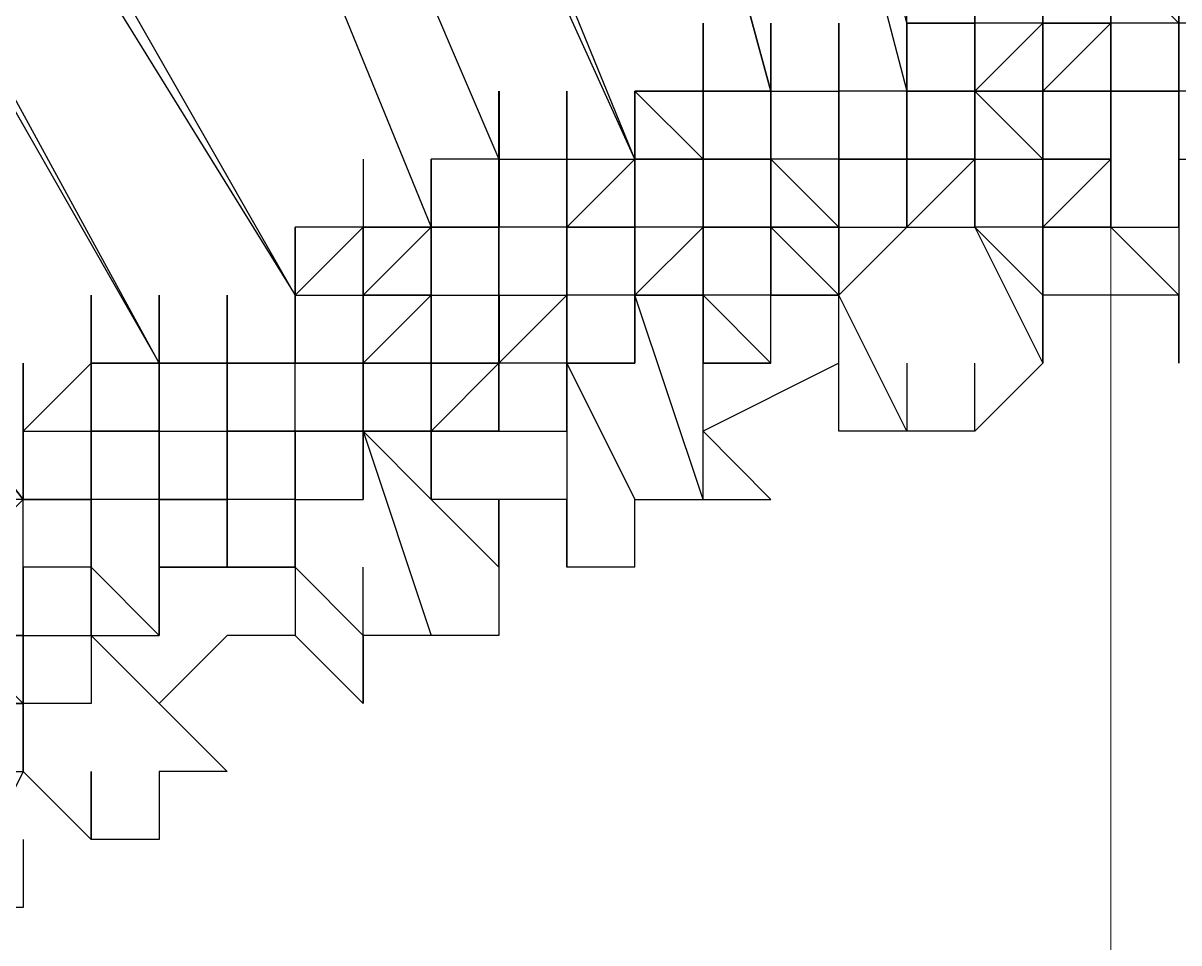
# Model space of a CAD drawing. Header units: inches. Extents: x 3324238 to 135265466, y -1036581 to 20094598.
# Drawn here: x 3353510.127 to 3353511.497, y -519252.277 to -519251.188 of the extents above; entities that cross this region are included whole.
import ezdxf

# ---------------------------------------------------------------- set-up
doc = ezdxf.new("R2010")
doc.units = ezdxf.units.IN
doc.header["$MEASUREMENT"] = 0
doc.layers.add('PDF_Geometry', color=7, linetype='Continuous')

msp = doc.modelspace()

# ---------------------------------------------------------------- linework, layer by layer
at = {"layer": 'PDF_Geometry', "color": 32, "lineweight": 13, "true_color": 0xdd6e00}
for points in [[(3353522.7765, -519332.0817), (3353522.7765, -519254.4915, 1.00015), (3353499.8943, -519254.4915)], [(3353517.2977, -519332.0817), (3353517.2977, -519254.4915, 1.002038), (3353505.3731, -519254.4915), (3353505.3731, -519332.0817)], [(3353516.8143, -519332.0817), (3353516.8143, -519254.4915, 1.000988), (3353505.8566, -519254.4915), (3353505.8566, -519332.0817)]]:
    msp.add_lwpolyline(points, format="xyb", dxfattribs=at)
at = {"layer": 'PDF_Geometry', "color": 252, "lineweight": 13, "true_color": 0x979797}
msp.add_lwpolyline([(3353511.2548, -519254.4915), (3353511.416, -519254.4915), (3353511.416, -519245.6286)], dxfattribs=at)
at = {"layer": 'PDF_Geometry', "lineweight": 25}
for points in [[(3353510.6908, -519249.4155), (3353511.1743, -519251.2686), (3353511.2548, -519251.2686), (3353511.2548, -519251.1881), (3353511.2548, -519251.2686), (3353511.2548, -519251.1881), (3353511.2548, -519251.2686), (3353511.3354, -519251.2686), (3353511.2548, -519251.2686), (3353511.3354, -519251.3492), (3353511.3354, -519251.4298), (3353511.3354, -519251.3492), (3353511.3354, -519251.4298), (3353511.2548, -519251.4298), (3353511.2548, -519251.3492), (3353511.1743, -519251.3492), (3353511.1743, -519251.2686), (3353511.0937, -519251.2686), (3353511.0937, -519251.1881), (3353511.0937, -519251.2686)], [(3353511.0131, -519251.2686), (3353511.0131, -519251.3492), (3353511.0131, -519251.4298), (3353511.0131, -519251.3492), (3353511.0131, -519251.4298), (3353511.0131, -519251.3492), (3353511.0131, -519251.4298), (3353511.0937, -519251.4298), (3353511.0937, -519251.3492), (3353511.0937, -519251.4298), (3353511.0937, -519251.3492), (3353511.0131, -519251.3492), (3353511.0131, -519251.4298), (3353511.0131, -519251.3492), (3353510.9326, -519251.3492), (3353510.9326, -519251.4298), (3353511.0131, -519251.4298), (3353510.9326, -519251.4298), (3353511.0131, -519251.4298), (3353511.0131, -519251.5103), (3353511.0131, -519251.4298), (3353511.0131, -519251.3492), (3353511.0131, -519251.2686), (3353510.9326, -519251.2686), (3353511.0131, -519251.2686), (3353510.9326, -519251.2686), (3353511.0131, -519251.2686), (3353511.0937, -519251.2686), (3353511.0937, -519251.1881), (3353511.0937, -519251.2686), (3353511.0937, -519251.3492), (3353511.0131, -519251.3492), (3353511.0131, -519251.2686), (3353511.0131, -519251.3492), (3353511.0131, -519251.2686), (3353510.5297, -519249.4961)], [(3353510.5297, -519249.4961), (3353511.0131, -519251.2686), (3353510.9326, -519251.2686), (3353510.852, -519251.2686), (3353510.852, -519251.3492), (3353510.852, -519251.2686), (3353510.852, -519251.3492), (3353510.852, -519251.4298)], [(3353511.0937, -519251.5909), (3353511.0937, -519251.5103), (3353511.0937, -519251.4298), (3353511.0937, -519251.5103), (3353511.0937, -519251.4298), (3353511.1743, -519251.4298), (3353511.1743, -519251.3492), (3353511.1743, -519251.4298), (3353511.1743, -519251.3492), (3353511.2548, -519251.3492), (3353511.3354, -519251.3492), (3353511.3354, -519251.4298), (3353511.3354, -519251.3492), (3353511.3354, -519251.2686), (3353511.3354, -519251.1881), (3353511.3354, -519251.1075), (3353511.3354, -519251.1881), (3353511.3354, -519251.1075), (3353511.3354, -519251.1881), (3353511.2548, -519251.1881), (3353511.2548, -519251.2686), (3353511.2548, -519251.1881), (3353511.1743, -519251.1881), (3353510.7714, -519249.4961)], [(3353511.0131, -519251.1881), (3353511.0131, -519251.2686), (3353510.9326, -519251.2686), (3353510.9326, -519251.3492), (3353511.0131, -519251.3492), (3353510.9326, -519251.3492), (3353510.9326, -519251.2686), (3353510.852, -519251.2686), (3353510.852, -519251.3492), (3353510.852, -519251.4298), (3353510.852, -519251.3492), (3353510.852, -519251.4298), (3353510.852, -519251.3492), (3353510.9326, -519251.3492), (3353510.852, -519251.2686), (3353510.852, -519251.3492), (3353510.0463, -519249.5766)], [(3353511.0131, -519251.5909), (3353511.0131, -519251.5103), (3353510.9326, -519251.5103), (3353510.9326, -519251.4298), (3353510.852, -519251.5103), (3353510.852, -519251.5909), (3353510.852, -519251.5103), (3353510.852, -519251.5909), (3353510.852, -519251.5103), (3353510.852, -519251.4298), (3353510.852, -519251.3492), (3353510.9326, -519251.3492), (3353510.852, -519251.3492), (3353510.852, -519251.2686), (3353510.852, -519251.3492), (3353510.852, -519251.4298), (3353510.852, -519251.3492), (3353510.1269, -519249.5766)], [(3353509.8851, -519249.6572), (3353510.6103, -519251.4298)], [(3353509.9657, -519249.6572), (3353510.6908, -519251.3492), (3353510.6908, -519251.4298), (3353510.6908, -519251.5103), (3353510.6908, -519251.5909), (3353510.6103, -519251.5909), (3353510.6103, -519251.5103), (3353510.6103, -519251.5909), (3353510.6103, -519251.6715)], [(3353510.2074, -519251.5103), (3353510.2074, -519251.5909), (3353510.2074, -519251.6715), (3353510.2074, -519251.5909), (3353510.2074, -519251.6715), (3353510.2074, -519251.5909), (3353510.2074, -519251.6715), (3353510.2074, -519251.7521), (3353510.2074, -519251.8326), (3353510.2074, -519251.9132), (3353510.2074, -519251.8326), (3353510.2074, -519251.9132), (3353510.2074, -519251.8326), (3353510.2074, -519251.7521), (3353510.2074, -519251.6715), (3353510.2074, -519251.5909), (3353510.2074, -519251.6715), (3353510.288, -519251.6715), (3353510.3686, -519251.6715), (3353510.3686, -519251.7521), (3353510.3686, -519251.8326), (3353510.3686, -519251.7521), (3353510.288, -519251.7521), (3353510.288, -519251.6715), (3353510.288, -519251.5909), (3353510.288, -519251.6715), (3353510.288, -519251.5909), (3353510.288, -519251.6715), (3353510.288, -519251.5909), (3353510.288, -519251.5103), (3353510.288, -519251.5909), (3353509.3211, -519249.8184)], [(3353509.4017, -519249.8184), (3353510.4491, -519251.5103), (3353510.4491, -519251.4298), (3353510.4491, -519251.5103), (3353510.4491, -519251.5909), (3353510.4491, -519251.5103), (3353510.4491, -519251.5909), (3353510.4491, -519251.5103), (3353510.4491, -519251.5909), (3353510.4491, -519251.5103), (3353509.4823, -519249.8184)], [(3353509.3211, -519249.8989), (3353510.288, -519251.5909), (3353510.288, -519251.5103), (3353510.288, -519251.5909), (3353510.288, -519251.5103), (3353510.288, -519251.5909), (3353510.288, -519251.5103), (3353510.288, -519251.5909), (3353510.3686, -519251.5909), (3353510.3686, -519251.5103), (3353510.3686, -519251.5909), (3353510.3686, -519251.5103), (3353510.3686, -519251.5909), (3353510.3686, -519251.6715), (3353510.3686, -519251.5909), (3353510.3686, -519251.6715), (3353510.3686, -519251.7521), (3353510.288, -519251.7521), (3353510.2074, -519251.7521), (3353510.2074, -519251.6715), (3353510.2074, -519251.5909), (3353510.2074, -519251.6715)], [(3353510.1269, -519251.6715), (3353510.1269, -519251.7521), (3353508.8377, -519250.0601), (3353508.8377, -519249.9795), (3353508.8377, -519250.0601), (3353510.1269, -519251.7521)], [(3353511.416, -519251.1881), (3353511.416, -519251.1075), (3353511.416, -519251.0269)], [(3353511.1743, -519251.5909), (3353511.1743, -519251.6715), (3353511.0937, -519251.5103), (3353511.0937, -519251.4298), (3353511.0937, -519251.3492), (3353511.0937, -519251.2686), (3353511.0937, -519251.3492), (3353511.0937, -519251.4298), (3353511.0937, -519251.5103), (3353511.1743, -519251.4298), (3353511.1743, -519251.3492), (3353511.1743, -519251.4298), (3353511.1743, -519251.3492), (3353511.1743, -519251.2686), (3353511.1743, -519251.1881), (3353511.1743, -519251.2686), (3353511.1743, -519251.1881), (3353511.2548, -519251.1881), (3353511.2548, -519251.2686), (3353511.2548, -519251.1881), (3353511.2548, -519251.2686), (3353511.3354, -519251.2686), (3353511.3354, -519251.1881), (3353511.3354, -519251.1075), (3353511.3354, -519251.1881)], [(3353511.5771, -519251.1881), (3353511.4966, -519251.1881), (3353511.4966, -519251.2686), (3353511.416, -519251.2686), (3353511.3354, -519251.2686), (3353511.3354, -519251.3492), (3353511.3354, -519251.2686), (3353511.3354, -519251.3492), (3353511.2548, -519251.2686), (3353511.2548, -519251.1881), (3353511.2548, -519251.2686), (3353511.2548, -519251.1881), (3353511.2548, -519251.2686), (3353511.1743, -519251.2686), (3353511.1743, -519251.1881), (3353511.1743, -519251.1075)], [(3353511.416, -519251.1075), (3353511.4966, -519251.1881), (3353511.416, -519251.1881), (3353511.416, -519251.2686), (3353511.416, -519251.1881), (3353511.416, -519251.2686), (3353511.416, -519251.3492), (3353511.416, -519251.4298), (3353511.416, -519251.3492), (3353511.416, -519251.2686), (3353511.416, -519251.1881), (3353511.416, -519251.2686), (3353511.416, -519251.3492), (3353511.416, -519251.2686), (3353511.416, -519251.1881), (3353511.416, -519251.2686), (3353511.416, -519251.3492), (3353511.3354, -519251.3492), (3353511.416, -519251.3492), (3353511.416, -519251.4298), (3353511.416, -519251.3492), (3353511.416, -519251.4298), (3353511.3354, -519251.4298), (3353511.3354, -519251.3492), (3353511.3354, -519251.4298), (3353511.3354, -519251.3492), (3353511.3354, -519251.2686), (3353511.3354, -519251.3492), (3353511.3354, -519251.2686), (3353511.3354, -519251.1881), (3353511.3354, -519251.2686), (3353511.3354, -519251.1881), (3353511.3354, -519251.2686), (3353511.3354, -519251.1881), (3353511.416, -519251.1881), (3353511.3354, -519251.2686), (3353511.3354, -519251.1881), (3353511.3354, -519251.2686), (3353511.3354, -519251.1881), (3353511.416, -519251.1881), (3353511.416, -519251.1075), (3353511.416, -519251.1881), (3353511.416, -519251.1075), (3353511.416, -519251.1881), (3353511.416, -519251.1075), (3353511.416, -519251.1881), (3353511.416, -519251.1075), (3353511.416, -519251.1881), (3353511.3354, -519251.1881), (3353511.3354, -519251.1075), (3353511.3354, -519251.1881), (3353511.2548, -519251.1881), (3353511.2548, -519251.1075)], [(3353511.3354, -519251.1881), (3353511.3354, -519251.2686), (3353511.3354, -519251.3492), (3353511.3354, -519251.2686), (3353511.3354, -519251.1881), (3353511.3354, -519251.1075), (3353511.3354, -519251.1881), (3353511.3354, -519251.1075)], [(3353511.3354, -519251.2686), (3353511.3354, -519251.1881), (3353511.3354, -519251.1075)], [(3353511.416, -519251.2686), (3353511.4966, -519251.2686), (3353511.4966, -519251.1881), (3353511.4966, -519251.2686), (3353511.4966, -519251.3492), (3353511.4966, -519251.4298), (3353511.4966, -519251.3492), (3353511.4966, -519251.2686), (3353511.4966, -519251.1881), (3353511.4966, -519251.2686), (3353511.4966, -519251.3492), (3353511.4966, -519251.2686), (3353511.4966, -519251.1881), (3353511.4966, -519251.1075)], [(3353511.416, -519251.1881), (3353511.416, -519251.1075)], [(3353511.416, -519251.1881), (3353511.416, -519251.1075)], [(3353511.416, -519251.1881), (3353511.416, -519251.1075)], [(3353511.5771, -519251.1881), (3353511.4966, -519251.1881), (3353511.4966, -519251.1075), (3353511.4966, -519251.1881), (3353511.4966, -519251.2686), (3353511.4966, -519251.1881), (3353511.4966, -519251.2686), (3353511.4966, -519251.1881), (3353511.4966, -519251.2686)], [(3353511.5771, -519251.2686), (3353511.4966, -519251.2686), (3353511.4966, -519251.1881), (3353511.4966, -519251.1075)], [(3353510.7714, -519251.6715), (3353510.7714, -519251.7521), (3353510.6103, -519251.7521), (3353510.6103, -519251.6715), (3353510.5297, -519251.6715), (3353510.5297, -519251.5909), (3353510.5297, -519251.5103), (3353510.6103, -519251.4298), (3353510.6103, -519251.5103), (3353510.6103, -519251.4298), (3353510.6103, -519251.5103), (3353510.6103, -519251.5909), (3353510.6103, -519251.6715), (3353510.6103, -519251.5909), (3353510.6908, -519251.5909), (3353510.6908, -519251.5103), (3353510.7714, -519251.5103), (3353510.7714, -519251.4298), (3353510.6908, -519251.4298), (3353510.6908, -519251.5103), (3353510.7714, -519251.5103), (3353510.7714, -519251.4298), (3353510.852, -519251.3492), (3353510.9326, -519251.3492), (3353510.9326, -519251.2686), (3353510.9326, -519251.1881), (3353510.9326, -519251.2686), (3353510.9326, -519251.3492), (3353511.0131, -519251.3492), (3353511.0131, -519251.2686), (3353511.0131, -519251.1881), (3353511.0131, -519251.2686), (3353511.0131, -519251.1881), (3353511.0131, -519251.2686), (3353511.0131, -519251.3492), (3353510.9326, -519251.3492), (3353510.9326, -519251.4298), (3353510.9326, -519251.5103), (3353510.9326, -519251.4298), (3353510.9326, -519251.5103), (3353510.9326, -519251.4298), (3353510.9326, -519251.5103), (3353510.9326, -519251.5909)], [(3353511.3354, -519251.2686), (3353511.3354, -519251.3492), (3353511.3354, -519251.4298), (3353511.3354, -519251.3492), (3353511.3354, -519251.4298), (3353511.3354, -519251.3492), (3353511.3354, -519251.4298), (3353511.416, -519251.4298), (3353511.416, -519251.3492), (3353511.416, -519251.4298), (3353511.416, -519251.3492), (3353511.416, -519251.2686), (3353511.416, -519251.3492), (3353511.416, -519251.4298), (3353511.416, -519251.3492), (3353511.416, -519251.2686), (3353511.416, -519251.3492), (3353511.416, -519251.4298), (3353511.416, -519251.3492), (3353511.416, -519251.2686), (3353511.416, -519251.3492), (3353511.416, -519251.4298), (3353511.3354, -519251.4298), (3353511.3354, -519251.3492), (3353511.3354, -519251.2686), (3353511.3354, -519251.3492), (3353511.3354, -519251.4298), (3353511.3354, -519251.3492), (3353511.3354, -519251.4298), (3353511.2548, -519251.4298), (3353511.3354, -519251.5103), (3353511.3354, -519251.4298), (3353511.3354, -519251.5103), (3353511.2548, -519251.4298), (3353511.2548, -519251.3492), (3353511.1743, -519251.3492), (3353511.0937, -519251.3492), (3353511.0937, -519251.2686), (3353511.0937, -519251.3492), (3353511.0131, -519251.3492), (3353510.9326, -519251.3492), (3353510.9326, -519251.4298), (3353510.852, -519251.4298), (3353510.852, -519251.5103), (3353510.7714, -519251.5103), (3353510.7714, -519251.5909), (3353510.7714, -519251.5103), (3353510.7714, -519251.4298), (3353510.7714, -519251.3492), (3353510.7714, -519251.2686), (3353510.7714, -519251.3492), (3353510.7714, -519251.4298), (3353510.7714, -519251.3492), (3353510.7714, -519251.4298), (3353510.7714, -519251.5103), (3353510.7714, -519251.5909), (3353510.852, -519251.7521), (3353510.9326, -519251.7521), (3353511.0131, -519251.7521), (3353510.9326, -519251.6715), (3353510.9326, -519251.5103), (3353510.9326, -519251.4298), (3353510.9326, -519251.3492), (3353510.9326, -519251.2686), (3353510.9326, -519251.1881)], [(3353510.9326, -519251.2686), (3353510.9326, -519251.1881)], [(3353510.9326, -519251.2686), (3353510.9326, -519251.1881)], [(3353510.9326, -519251.2686), (3353510.9326, -519251.1881)], [(3353510.9326, -519251.2686), (3353510.9326, -519251.1881)], [(3353510.9326, -519251.3492), (3353510.9326, -519251.2686), (3353510.9326, -519251.1881)], [(3353511.0131, -519251.2686), (3353511.0131, -519251.1881)], [(3353511.0131, -519251.3492), (3353511.0131, -519251.2686), (3353511.0131, -519251.1881)], [(3353511.0131, -519251.2686), (3353511.0131, -519251.1881)], [(3353511.1743, -519251.2686), (3353511.1743, -519251.1881), (3353511.1743, -519251.2686), (3353511.1743, -519251.3492), (3353511.1743, -519251.2686), (3353511.1743, -519251.1881), (3353511.1743, -519251.2686), (3353511.1743, -519251.1881), (3353511.1743, -519251.2686), (3353511.0937, -519251.2686), (3353511.0937, -519251.3492), (3353511.0937, -519251.4298), (3353511.0937, -519251.3492), (3353511.0937, -519251.4298), (3353511.0937, -519251.5103), (3353511.0937, -519251.4298), (3353511.0937, -519251.5103), (3353511.0937, -519251.4298), (3353511.0937, -519251.5103), (3353511.0937, -519251.4298), (3353511.0131, -519251.4298), (3353511.0937, -519251.4298)], [(3353511.0131, -519251.2686), (3353511.0131, -519251.1881)], [(3353511.2549, -519251.1881), (3353511.1743, -519251.1881)], [(3353511.1743, -519251.3492), (3353511.1743, -519251.2686), (3353511.1743, -519251.1881)], [(3353511.1743, -519251.4298), (3353511.1743, -519251.3492), (3353511.1743, -519251.2686), (3353511.1743, -519251.1881)], [(3353511.1743, -519251.2686), (3353511.1743, -519251.1881)], [(3353511.3354, -519251.2686), (3353511.3354, -519251.3492), (3353511.3354, -519251.2686), (3353511.3354, -519251.3492), (3353511.3354, -519251.2686), (3353511.3354, -519251.1881), (3353511.2548, -519251.1881), (3353511.2548, -519251.2686), (3353511.3354, -519251.1881), (3353511.3354, -519251.2686), (3353511.3354, -519251.1881), (3353511.3354, -519251.2686), (3353511.3354, -519251.3492), (3353511.3354, -519251.2686), (3353511.3354, -519251.1881), (3353511.3354, -519251.2686), (3353511.3354, -519251.1881), (3353511.3354, -519251.2686), (3353511.416, -519251.2686), (3353511.416, -519251.3492), (3353511.416, -519251.2686), (3353511.416, -519251.3492), (3353511.416, -519251.4298), (3353511.416, -519251.3492), (3353511.416, -519251.4298), (3353511.3354, -519251.4298), (3353511.416, -519251.4298), (3353511.4966, -519251.5103)], [(3353511.3354, -519251.5103), (3353511.2548, -519251.4298), (3353511.2548, -519251.3492), (3353511.2548, -519251.2686), (3353511.2548, -519251.1881), (3353511.2548, -519251.2686), (3353511.2548, -519251.1881), (3353511.2548, -519251.2686), (3353511.2548, -519251.1881), (3353511.2548, -519251.2686), (3353511.2548, -519251.3492), (3353511.2548, -519251.4298), (3353511.2548, -519251.3492), (3353511.2548, -519251.4298), (3353511.2548, -519251.3492), (3353511.2548, -519251.4298), (3353511.2548, -519251.3492), (3353511.2548, -519251.4298), (3353511.3354, -519251.5909)], [(3353511.2548, -519251.2686), (3353511.2548, -519251.1881)], [(3353511.2548, -519251.2686), (3353511.2548, -519251.1881)], [(3353511.2548, -519251.2686), (3353511.2548, -519251.1881)], [(3353511.2549, -519251.2686), (3353511.2549, -519251.1881)], [(3353511.3354, -519251.2686), (3353511.3354, -519251.1881)], [(3353511.3354, -519251.3492), (3353511.3354, -519251.2686), (3353511.3354, -519251.1881)], [(3353511.416, -519251.2686), (3353511.416, -519251.1881)], [(3353511.416, -519251.2686), (3353511.416, -519251.1881)], [(3353511.4966, -519251.2686), (3353511.4966, -519251.1881)], [(3353511.4966, -519251.1881), (3353511.4966, -519251.2686), (3353511.4966, -519251.1881), (3353511.4966, -519251.2686), (3353511.4966, -519251.3492), (3353511.5771, -519251.3492)], [(3353510.5297, -519251.3492), (3353510.5297, -519251.4298), (3353510.6103, -519251.4298), (3353510.6103, -519251.5103), (3353510.5297, -519251.5103), (3353510.6103, -519251.5103), (3353510.6908, -519251.5103), (3353510.6908, -519251.4298), (3353510.6908, -519251.5103), (3353510.6908, -519251.4298), (3353510.6908, -519251.3492), (3353510.6908, -519251.2686), (3353510.6908, -519251.3492), (3353510.6908, -519251.4298), (3353510.6908, -519251.5103), (3353510.6908, -519251.4298), (3353510.6103, -519251.4298), (3353510.6103, -519251.5103), (3353510.6908, -519251.5103), (3353510.6908, -519251.5909), (3353510.6908, -519251.5103), (3353510.6908, -519251.5909), (3353510.6908, -519251.6715), (3353510.6908, -519251.5909), (3353510.6908, -519251.6715), (3353510.6908, -519251.5909), (3353510.6908, -519251.6715), (3353510.6103, -519251.6715), (3353510.6103, -519251.7521), (3353510.6103, -519251.6715), (3353510.6103, -519251.7521), (3353510.6103, -519251.6715), (3353510.6103, -519251.5909), (3353510.6103, -519251.5103), (3353510.5297, -519251.5103), (3353510.5297, -519251.4298), (3353510.5297, -519251.5103), (3353510.5297, -519251.5909), (3353510.4491, -519251.5909), (3353510.4491, -519251.5103), (3353510.4491, -519251.5909), (3353510.4491, -519251.5103), (3353510.4491, -519251.5909), (3353510.4491, -519251.5103), (3353510.5297, -519251.5103), (3353510.5297, -519251.4298), (3353510.5297, -519251.5103), (3353510.5297, -519251.4298), (3353510.5297, -519251.5103), (3353510.5297, -519251.4298), (3353510.5297, -519251.5103), (3353510.6103, -519251.4298), (3353510.6103, -519251.5103), (3353510.6908, -519251.5103), (3353510.6908, -519251.4298), (3353510.6908, -519251.3492), (3353510.6908, -519251.2686)], [(3353510.6909, -519251.2686), (3353510.6909, -519251.3492), (3353510.6103, -519251.3492)], [(3353510.852, -519251.3492), (3353510.852, -519251.2686), (3353510.852, -519251.3492), (3353510.852, -519251.4298), (3353510.852, -519251.5103), (3353510.852, -519251.4298), (3353510.852, -519251.3492), (3353510.852, -519251.2686), (3353510.852, -519251.3492), (3353510.852, -519251.4298), (3353510.852, -519251.5103), (3353510.852, -519251.4298), (3353510.852, -519251.3492), (3353510.852, -519251.2686), (3353510.9326, -519251.2686), (3353510.9326, -519251.3492), (3353510.9326, -519251.2686), (3353510.9326, -519251.3492), (3353510.9326, -519251.2686), (3353510.9326, -519251.3492), (3353510.852, -519251.3492), (3353510.852, -519251.2686), (3353510.852, -519251.3492), (3353510.852, -519251.2686), (3353510.852, -519251.3492), (3353510.852, -519251.4298), (3353510.852, -519251.3492), (3353510.852, -519251.2686), (3353510.852, -519251.3492), (3353510.852, -519251.4298), (3353510.852, -519251.5103), (3353510.852, -519251.5909), (3353510.7714, -519251.5909), (3353510.7714, -519251.5103), (3353510.7714, -519251.4298), (3353510.6908, -519251.4298), (3353510.6908, -519251.3492), (3353510.7714, -519251.3492), (3353510.7714, -519251.4298), (3353510.7714, -519251.5103), (3353510.7714, -519251.4298)], [(3353510.6909, -519251.3492), (3353510.6909, -519251.4298), (3353510.6909, -519251.3492), (3353510.6909, -519251.2686)], [(3353510.7714, -519251.3492), (3353510.7714, -519251.2686)], [(3353510.7714, -519251.5103), (3353510.7714, -519251.4298), (3353510.7714, -519251.3492), (3353510.7714, -519251.2686)], [(3353510.852, -519251.3492), (3353510.852, -519251.2686)], [(3353510.852, -519251.3492), (3353510.852, -519251.2686)], [(3353510.852, -519251.3492), (3353510.852, -519251.2686)], [(3353510.852, -519251.3492), (3353510.852, -519251.2686)], [(3353510.852, -519251.3492), (3353510.852, -519251.2686)], [(3353510.852, -519251.3492), (3353510.852, -519251.2686)], [(3353510.852, -519251.3492), (3353510.852, -519251.2686)], [(3353510.852, -519251.3492), (3353510.852, -519251.2686)], [(3353510.852, -519251.3492), (3353510.852, -519251.2686)], [(3353510.852, -519251.3492), (3353510.852, -519251.2686)], [(3353510.852, -519251.3492), (3353510.852, -519251.2686)], [(3353510.9326, -519251.2686), (3353510.9326, -519251.3492)], [(3353510.9326, -519251.3492), (3353510.9326, -519251.2686)], [(3353510.9326, -519251.3492), (3353510.9326, -519251.2686)], [(3353510.9326, -519251.3492), (3353510.9326, -519251.2686)], [(3353510.9326, -519251.3492), (3353510.9326, -519251.2686)], [(3353510.9326, -519251.3492), (3353510.9326, -519251.2686)], [(3353510.9326, -519251.3492), (3353510.9326, -519251.2686)], [(3353510.9326, -519251.3492), (3353510.9326, -519251.2686)], [(3353510.9326, -519251.3492), (3353510.9326, -519251.2686)], [(3353510.9326, -519251.3492), (3353510.9326, -519251.2686)], [(3353510.9326, -519251.3492), (3353510.9326, -519251.2686)], [(3353510.9326, -519251.3492), (3353510.9326, -519251.2686)], [(3353510.9326, -519251.3492), (3353510.9326, -519251.2686)], [(3353510.9326, -519251.3492), (3353510.9326, -519251.2686)], [(3353510.9326, -519251.3492), (3353510.9326, -519251.2686)], [(3353511.0131, -519251.3492), (3353511.0131, -519251.2686)], [(3353511.0131, -519251.3492), (3353511.0131, -519251.2686)], [(3353511.0131, -519251.2686), (3353511.0937, -519251.2686)], [(3353511.0937, -519251.3492), (3353511.0937, -519251.2686)], [(3353511.0937, -519251.3492), (3353511.0937, -519251.2686)], [(3353511.0937, -519251.3492), (3353511.0937, -519251.2686)], [(3353511.0937, -519251.3492), (3353511.0937, -519251.2686)], [(3353511.0937, -519251.3492), (3353511.0937, -519251.2686)], [(3353511.0937, -519251.3492), (3353511.0937, -519251.2686)], [(3353511.0937, -519251.3492), (3353511.0937, -519251.2686)], [(3353511.0937, -519251.3492), (3353511.0937, -519251.2686)], [(3353511.1743, -519251.4298), (3353511.1743, -519251.3492), (3353511.1743, -519251.2686)], [(3353511.1743, -519251.3492), (3353511.1743, -519251.2686)], [(3353511.2548, -519251.2686), (3353511.2548, -519251.3492), (3353511.2548, -519251.4298)], [(3353511.2549, -519251.3492), (3353511.2549, -519251.2686)], [(3353511.3354, -519251.3492), (3353511.3354, -519251.2686)], [(3353511.3354, -519251.4298), (3353511.3354, -519251.3492), (3353511.3354, -519251.2686)], [(3353511.416, -519251.3492), (3353511.416, -519251.4298), (3353511.416, -519251.3492), (3353511.416, -519251.2686)], [(3353511.416, -519251.3492), (3353511.416, -519251.2686)], [(3353511.416, -519251.2686), (3353511.4966, -519251.2686), (3353511.416, -519251.2686)], [(3353511.416, -519251.3492), (3353511.416, -519251.2686)], [(3353511.416, -519251.3492), (3353511.416, -519251.2686)], [(3353511.416, -519251.2686), (3353511.416, -519251.3492)], [(3353511.4966, -519251.3492), (3353511.4966, -519251.2686)], [(3353510.3686, -519251.8326), (3353510.3686, -519251.7521), (3353510.3686, -519251.6715), (3353510.3686, -519251.7521), (3353510.3686, -519251.8326), (3353510.3686, -519251.7521), (3353510.3686, -519251.6715), (3353510.4491, -519251.6715), (3353510.4491, -519251.5909), (3353510.4491, -519251.5103), (3353510.4491, -519251.4298), (3353510.4491, -519251.5103), (3353510.4491, -519251.5909), (3353510.4491, -519251.5103), (3353510.4491, -519251.5909), (3353510.4491, -519251.5103), (3353510.5297, -519251.5103), (3353510.5297, -519251.5909), (3353510.6103, -519251.5909), (3353510.6103, -519251.6715), (3353510.6103, -519251.5909), (3353510.6103, -519251.5103), (3353510.6103, -519251.5909), (3353510.5297, -519251.5909), (3353510.5297, -519251.6715), (3353510.6103, -519251.7521), (3353510.6103, -519251.6715), (3353510.5297, -519251.6715), (3353510.6103, -519251.6715), (3353510.6103, -519251.5909), (3353510.6103, -519251.6715), (3353510.6103, -519251.5909), (3353510.6103, -519251.6715), (3353510.5297, -519251.6715), (3353510.5297, -519251.5909), (3353510.5297, -519251.5103), (3353510.6103, -519251.5103), (3353510.6103, -519251.4298), (3353510.6103, -519251.3492), (3353510.6103, -519251.4298), (3353510.6908, -519251.4298), (3353510.6908, -519251.3492)], [(3353510.5297, -519251.6715), (3353510.5297, -519251.5909), (3353510.5297, -519251.5103), (3353510.6103, -519251.5103), (3353510.6103, -519251.4298), (3353510.5297, -519251.4298), (3353510.5297, -519251.5103), (3353510.6103, -519251.5103), (3353510.5297, -519251.5103), (3353510.6103, -519251.5103), (3353510.6103, -519251.4298), (3353510.6103, -519251.3492), (3353510.6103, -519251.4298), (3353510.6103, -519251.3492), (3353510.6103, -519251.4298), (3353510.6103, -519251.5103), (3353510.6103, -519251.4298), (3353510.6103, -519251.3492), (3353510.6103, -519251.4298), (3353510.6103, -519251.3492), (3353510.6103, -519251.4298), (3353510.6103, -519251.3492), (3353510.6103, -519251.4298), (3353510.6103, -519251.3492), (3353510.6103, -519251.4298), (3353510.6103, -519251.3492), (3353510.6103, -519251.4298), (3353510.6103, -519251.5103), (3353510.6103, -519251.5909), (3353510.6103, -519251.6715), (3353510.6103, -519251.5909), (3353510.6103, -519251.6715), (3353510.6908, -519251.6715), (3353510.6908, -519251.5909), (3353510.6908, -519251.6715), (3353510.6908, -519251.5909), (3353510.6908, -519251.6715), (3353510.6908, -519251.5909), (3353510.6908, -519251.5103), (3353510.6908, -519251.5909), (3353510.6908, -519251.5103), (3353510.6908, -519251.4298)], [(3353510.6103, -519251.4298), (3353510.6103, -519251.5103), (3353510.6103, -519251.5909), (3353510.6103, -519251.6715), (3353510.6103, -519251.5909), (3353510.6103, -519251.5103), (3353510.6103, -519251.4298), (3353510.6103, -519251.5103), (3353510.5297, -519251.5909), (3353510.6103, -519251.5909), (3353510.6103, -519251.6715), (3353510.6908, -519251.5909), (3353510.7714, -519251.5103), (3353510.7714, -519251.4298), (3353510.852, -519251.4298), (3353510.852, -519251.5103), (3353510.852, -519251.4298), (3353510.852, -519251.3492), (3353510.852, -519251.4298), (3353510.852, -519251.3492)], [(3353510.6103, -519251.3492), (3353510.6103, -519251.4298), (3353510.6103, -519251.5103), (3353510.6103, -519251.5909), (3353510.6103, -519251.5103)], [(3353510.6103, -519251.4298), (3353510.6103, -519251.3492)], [(3353510.6103, -519251.4298), (3353510.6103, -519251.3492)], [(3353510.6103, -519251.3492), (3353510.6103, -519251.4298)], [(3353510.6908, -519251.4298), (3353510.6908, -519251.3492)], [(3353510.6908, -519251.4298), (3353510.6908, -519251.3492)], [(3353510.6909, -519251.4298), (3353510.6909, -519251.3492)], [(3353510.7714, -519251.5103), (3353510.7714, -519251.4298), (3353510.7714, -519251.3492)], [(3353510.852, -519251.5103), (3353510.852, -519251.4298), (3353510.7714, -519251.4298), (3353510.7714, -519251.3492), (3353510.852, -519251.3492)], [(3353510.852, -519251.5103), (3353510.7714, -519251.5103), (3353510.7714, -519251.4298), (3353510.7714, -519251.3492)], [(3353510.852, -519251.3492), (3353510.9326, -519251.3492), (3353510.852, -519251.3492)], [(3353510.852, -519251.4298), (3353510.852, -519251.3492)], [(3353510.852, -519251.4298), (3353510.852, -519251.3492)], [(3353510.9326, -519251.3492), (3353510.9326, -519251.4298)], [(3353510.9326, -519251.4298), (3353510.9326, -519251.3492)], [(3353510.9326, -519251.4298), (3353510.9326, -519251.3492)], [(3353510.9326, -519251.3492), (3353510.9326, -519251.4298)], [(3353510.9326, -519251.4298), (3353510.9326, -519251.3492)], [(3353511.0131, -519251.4298), (3353511.0131, -519251.3492), (3353510.9326, -519251.3492)], [(3353511.0131, -519251.5103), (3353511.0131, -519251.4298), (3353511.0131, -519251.3492)], [(3353511.0937, -519251.5103), (3353511.0937, -519251.4298), (3353511.0937, -519251.3492), (3353511.0937, -519251.4298), (3353511.0937, -519251.5103), (3353511.0131, -519251.5103), (3353511.0131, -519251.4298), (3353511.0131, -519251.3492), (3353511.0131, -519251.4298), (3353511.0131, -519251.3492), (3353511.0131, -519251.4298), (3353511.0131, -519251.5103), (3353511.0131, -519251.4298), (3353511.0131, -519251.3492), (3353511.0131, -519251.4298), (3353511.0937, -519251.5103), (3353511.0937, -519251.4298), (3353511.0937, -519251.5103), (3353511.0937, -519251.4298), (3353511.0937, -519251.5103), (3353511.0131, -519251.5103), (3353511.0131, -519251.4298), (3353511.0131, -519251.3492)], [(3353511.0131, -519251.4298), (3353511.0131, -519251.3492)], [(3353511.0131, -519251.4298), (3353511.0131, -519251.3492)], [(3353511.0131, -519251.4298), (3353511.0131, -519251.3492)], [(3353511.0131, -519251.3492), (3353511.0937, -519251.4298), (3353511.0937, -519251.5103)], [(3353511.0937, -519251.4298), (3353511.0937, -519251.3492)], [(3353511.0937, -519251.4298), (3353511.0937, -519251.3492)], [(3353511.0937, -519251.5104), (3353511.0937, -519251.4298), (3353511.0937, -519251.3492)], [(3353511.0937, -519251.3492), (3353511.1743, -519251.3492)], [(3353511.1743, -519251.4298), (3353511.1743, -519251.3492)], [(3353511.1743, -519251.4298), (3353511.1743, -519251.3492)], [(3353511.416, -519251.4298), (3353511.4966, -519251.4298), (3353511.4966, -519251.3492), (3353511.4966, -519251.4298), (3353511.4966, -519251.5909), (3353511.4966, -519251.5103), (3353511.416, -519251.5103), (3353511.3354, -519251.5103), (3353511.3354, -519251.5909), (3353511.2548, -519251.6715), (3353511.2548, -519251.5909)], [(3353511.2548, -519251.4298), (3353511.2548, -519251.3492)], [(3353511.2549, -519251.4298), (3353511.2549, -519251.3492)], [(3353511.3354, -519251.4298), (3353511.3354, -519251.3492)], [(3353511.3354, -519251.4298), (3353511.3354, -519251.3492)], [(3353511.3354, -519251.3492), (3353511.3354, -519251.4298)], [(3353511.416, -519251.3492), (3353511.416, -519251.4298)], [(3353511.416, -519251.3492), (3353511.416, -519251.4298), (3353511.416, -519251.3492)], [(3353510.4491, -519251.5909), (3353510.4491, -519251.5103), (3353510.4491, -519251.4298)], [(3353510.5297, -519251.5909), (3353510.5297, -519251.6715), (3353510.5297, -519251.5909), (3353510.5297, -519251.6715), (3353510.5297, -519251.5909), (3353510.5297, -519251.6715), (3353510.5297, -519251.5909), (3353510.5297, -519251.5103), (3353510.5297, -519251.4298), (3353510.5297, -519251.5103), (3353510.5297, -519251.5909), (3353510.5297, -519251.5103), (3353510.5297, -519251.5909), (3353510.5297, -519251.6715), (3353510.6103, -519251.9132)], [(3353510.6103, -519251.5103), (3353510.6103, -519251.4298)], [(3353510.6103, -519251.5909), (3353510.6103, -519251.5104), (3353510.6103, -519251.4298)], [(3353510.6103, -519251.5103), (3353510.6103, -519251.4298)], [(3353510.6103, -519251.4298), (3353510.6103, -519251.5103)], [(3353510.6103, -519251.5103), (3353510.6103, -519251.4298)], [(3353510.6103, -519251.4298), (3353510.6103, -519251.5103)], [(3353510.6103, -519251.5103), (3353510.6103, -519251.4298)], [(3353510.6103, -519251.5103), (3353510.6103, -519251.4298)], [(3353510.6103, -519251.5103), (3353510.6103, -519251.4298)], [(3353510.6103, -519251.5103), (3353510.6103, -519251.4298)], [(3353510.6103, -519251.5103), (3353510.6103, -519251.4298)], [(3353510.6103, -519251.5103), (3353510.6103, -519251.4298)], [(3353510.6103, -519251.5103), (3353510.6103, -519251.4298)], [(3353510.6103, -519251.5103), (3353510.6103, -519251.4298)], [(3353510.6103, -519251.5103), (3353510.6103, -519251.4298)], [(3353510.6103, -519251.5103), (3353510.6103, -519251.4298)], [(3353510.6103, -519251.4298), (3353510.6908, -519251.4298)], [(3353510.6103, -519251.5103), (3353510.6103, -519251.4298)], [(3353510.6103, -519251.5103), (3353510.6103, -519251.4298)], [(3353510.6909, -519251.5103), (3353510.6909, -519251.4298)], [(3353510.7714, -519251.5103), (3353510.7714, -519251.4298)], [(3353510.7714, -519251.5103), (3353510.7714, -519251.4298)], [(3353510.7714, -519251.5103), (3353510.7714, -519251.4298)], [(3353510.7714, -519251.5103), (3353510.7714, -519251.4298)], [(3353510.7714, -519251.5104), (3353510.7714, -519251.4298)], [(3353510.9326, -519251.4298), (3353510.9326, -519251.5103), (3353510.852, -519251.5103)], [(3353510.852, -519251.5103), (3353510.852, -519251.4298)], [(3353510.9326, -519251.5103), (3353510.9326, -519251.4298)], [(3353510.9326, -519251.5103), (3353510.9326, -519251.4298)], [(3353510.9326, -519251.5103), (3353510.9326, -519251.4298)], [(3353510.9326, -519251.5103), (3353510.9326, -519251.4298)], [(3353510.9326, -519251.5103), (3353510.9326, -519251.4298)], [(3353510.9326, -519251.5103), (3353510.9326, -519251.4298)], [(3353510.9326, -519251.5104), (3353510.9326, -519251.4298)], [(3353511.0131, -519251.5103), (3353511.0131, -519251.4298)], [(3353511.0131, -519251.5103), (3353511.0131, -519251.4298)], [(3353511.0131, -519251.5103), (3353511.0131, -519251.4298)], [(3353511.0131, -519251.5103), (3353511.0131, -519251.4298)], [(3353511.0131, -519251.5103), (3353511.0131, -519251.4298)], [(3353511.0131, -519251.5103), (3353511.0131, -519251.4298)], [(3353511.0131, -519251.5103), (3353511.0131, -519251.4298), (3353511.0131, -519251.5103)], [(3353511.0131, -519251.5103), (3353511.0131, -519251.4298)], [(3353511.0131, -519251.5103), (3353511.0131, -519251.4298)], [(3353511.0131, -519251.5103), (3353511.0131, -519251.4298)], [(3353511.0131, -519251.5103), (3353511.0131, -519251.4298)], [(3353511.0937, -519251.4298), (3353511.0131, -519251.4298)], [(3353511.0937, -519251.4298), (3353511.0937, -519251.5103), (3353511.0937, -519251.4298)], [(3353511.0937, -519251.5103), (3353511.0937, -519251.4298)], [(3353510.1269, -519251.6715), (3353510.1269, -519251.7521), (3353510.1269, -519251.6715), (3353510.1269, -519251.7521), (3353510.1269, -519251.6715), (3353510.1269, -519251.7521), (3353510.1269, -519251.6715), (3353510.1269, -519251.7521), (3353510.1269, -519251.6715), (3353510.1269, -519251.7521), (3353510.1269, -519251.6715), (3353510.1269, -519251.7521), (3353510.1269, -519251.6715), (3353510.1269, -519251.7521), (3353510.1269, -519251.6715), (3353510.1269, -519251.7521), (3353510.1269, -519251.6715), (3353510.1269, -519251.7521), (3353510.1269, -519251.6715), (3353510.2074, -519251.5909), (3353510.2074, -519251.5103), (3353510.2074, -519251.5909), (3353510.2074, -519251.5103)], [(3353510.288, -519251.5103), (3353510.288, -519251.5909), (3353510.288, -519251.6715), (3353510.288, -519251.5909), (3353510.288, -519251.6715), (3353510.288, -519251.5909), (3353510.288, -519251.5103), (3353510.288, -519251.5909), (3353510.288, -519251.5103), (3353510.288, -519251.5909), (3353510.288, -519251.6715), (3353510.3686, -519251.6715), (3353510.3686, -519251.7521), (3353510.3686, -519251.6715), (3353510.3686, -519251.7521), (3353510.3686, -519251.6715), (3353510.3686, -519251.7521), (3353510.3686, -519251.8326), (3353510.3686, -519251.7521), (3353510.3686, -519251.8326), (3353510.288, -519251.8326), (3353510.288, -519251.9132), (3353510.288, -519251.8326), (3353510.288, -519251.7521), (3353510.288, -519251.6715), (3353510.288, -519251.5909), (3353510.288, -519251.5103), (3353510.288, -519251.5909), (3353510.288, -519251.6715), (3353510.2074, -519251.6715), (3353510.2074, -519251.5909), (3353510.2074, -519251.6715), (3353510.2074, -519251.5909), (3353510.2074, -519251.5103)], [(3353510.3686, -519251.5103), (3353510.3686, -519251.5909), (3353510.3686, -519251.5103), (3353510.3686, -519251.5909), (3353510.3686, -519251.6715), (3353510.3686, -519251.7521), (3353510.288, -519251.7521), (3353510.288, -519251.8326), (3353510.3686, -519251.8326), (3353510.288, -519251.8326), (3353510.288, -519251.7521), (3353510.288, -519251.8326), (3353510.288, -519251.7521), (3353510.288, -519251.8326), (3353510.288, -519251.7521), (3353510.2074, -519251.7521), (3353510.2074, -519251.6715), (3353510.2074, -519251.7521), (3353510.2074, -519251.6715), (3353510.2074, -519251.7521), (3353510.2074, -519251.6715), (3353510.2074, -519251.7521), (3353510.2074, -519251.6715), (3353510.2074, -519251.7521), (3353510.2074, -519251.6715), (3353510.2074, -519251.5909), (3353510.2074, -519251.6715), (3353510.2074, -519251.7521), (3353510.2074, -519251.6715), (3353510.2074, -519251.7521), (3353510.2074, -519251.8326), (3353510.288, -519251.9132)], [(3353510.288, -519251.5909), (3353510.288, -519251.6715), (3353510.288, -519251.5909), (3353510.288, -519251.5103)], [(3353510.288, -519251.5909), (3353510.288, -519251.5103)], [(3353510.4491, -519251.6715), (3353510.3686, -519251.6715), (3353510.3686, -519251.5909), (3353510.288, -519251.5909), (3353510.288, -519251.5103)], [(3353510.288, -519251.6715), (3353510.288, -519251.5909), (3353510.288, -519251.5103)], [(3353510.288, -519251.5909), (3353510.288, -519251.5104)], [(3353510.288, -519251.5909), (3353510.288, -519251.5104)], [(3353510.4491, -519251.5909), (3353510.4491, -519251.5103)], [(3353510.4491, -519251.5909), (3353510.4491, -519251.5103)], [(3353510.4491, -519251.5909), (3353510.4491, -519251.5103)], [(3353510.4491, -519251.5909), (3353510.4491, -519251.5103)], [(3353510.4491, -519251.5909), (3353510.4491, -519251.5103)], [(3353510.4491, -519251.5909), (3353510.4491, -519251.5104)], [(3353510.6103, -519251.5103), (3353510.5297, -519251.5103), (3353510.6103, -519251.5103)], [(3353510.5297, -519251.6715), (3353510.5297, -519251.5909), (3353510.5297, -519251.5104)], [(3353510.6908, -519251.5103), (3353510.6908, -519251.5909), (3353510.6908, -519251.5103), (3353510.6908, -519251.5909), (3353510.6908, -519251.5103), (3353510.6908, -519251.5909), (3353510.6103, -519251.5909), (3353510.6103, -519251.5103), (3353510.6103, -519251.5909), (3353510.6103, -519251.6715), (3353510.6908, -519251.6715), (3353510.7714, -519251.6715), (3353510.7714, -519251.5909), (3353510.7714, -519251.6715), (3353510.7714, -519251.5909)], [(3353510.6103, -519251.5909), (3353510.6103, -519251.5103)], [(3353510.6103, -519251.5909), (3353510.6103, -519251.5103)], [(3353510.6103, -519251.5909), (3353510.6103, -519251.5103)], [(3353510.6103, -519251.5909), (3353510.6103, -519251.5103)], [(3353510.6103, -519251.5909), (3353510.6103, -519251.5104)], [(3353510.6908, -519251.6715), (3353510.6908, -519251.5909), (3353510.6908, -519251.5103)], [(3353510.6908, -519251.6715), (3353510.6908, -519251.5909), (3353510.6908, -519251.5103)], [(3353510.6908, -519251.5909), (3353510.6908, -519251.5103)], [(3353510.6908, -519251.5909), (3353510.6908, -519251.5103)], [(3353510.6908, -519251.5909), (3353510.6908, -519251.5103)], [(3353510.6908, -519251.5909), (3353510.6908, -519251.5103)], [(3353510.6909, -519251.5103), (3353510.7714, -519251.5103)], [(3353510.6909, -519251.5909), (3353510.6909, -519251.5104)], [(3353510.6908, -519251.5909), (3353510.6908, -519251.5104)], [(3353510.7714, -519251.5909), (3353510.852, -519251.5909), (3353510.852, -519251.5103)], [(3353510.9326, -519251.7521), (3353510.852, -519251.5103)], [(3353510.852, -519251.5909), (3353510.852, -519251.5103)], [(3353510.852, -519251.5909), (3353510.852, -519251.5103)], [(3353510.852, -519251.5909), (3353510.852, -519251.5103)], [(3353510.9326, -519251.5103), (3353510.852, -519251.5103)], [(3353510.9326, -519251.5103), (3353510.9326, -519251.5909), (3353510.9326, -519251.5103)], [(3353511.0937, -519251.5103), (3353511.0131, -519251.5103), (3353511.0937, -519251.5103)], [(3353511.3354, -519251.5909), (3353511.3354, -519251.5103)], [(3353511.4966, -519251.5103), (3353511.4966, -519251.5909)], [(3353510.0463, -519251.9132), (3353510.1269, -519251.9132), (3353510.1269, -519251.8326), (3353510.1269, -519251.7521), (3353510.1269, -519251.6715), (3353510.1269, -519251.5909), (3353510.1269, -519251.6715), (3353510.2074, -519251.6715), (3353510.2074, -519251.5909), (3353510.288, -519251.5909), (3353510.288, -519251.6715), (3353510.288, -519251.5909), (3353510.288, -519251.6715), (3353510.3686, -519251.6715), (3353510.3686, -519251.7521), (3353510.3686, -519251.8326), (3353510.288, -519251.8326), (3353510.3686, -519251.8326), (3353510.288, -519251.8326), (3353510.288, -519251.7521), (3353510.288, -519251.8326), (3353510.288, -519251.9132), (3353510.288, -519251.8326), (3353510.288, -519251.7521), (3353510.288, -519251.8326), (3353510.288, -519251.7521), (3353510.3686, -519251.7521), (3353510.3686, -519251.6715), (3353510.3686, -519251.7521), (3353510.3686, -519251.6715), (3353510.3686, -519251.7521), (3353510.3686, -519251.6715), (3353510.3686, -519251.7521), (3353510.3686, -519251.8326), (3353510.3686, -519251.7521), (3353510.3686, -519251.8326), (3353510.3686, -519251.7521), (3353510.3686, -519251.8326), (3353510.3686, -519251.7521), (3353510.3686, -519251.8326), (3353510.3686, -519251.7521), (3353510.3686, -519251.8326), (3353510.3686, -519251.7521), (3353510.3686, -519251.8326), (3353510.3686, -519251.7521), (3353510.3686, -519251.8326), (3353510.4491, -519251.8326), (3353510.4491, -519251.7521), (3353510.4491, -519251.8326), (3353510.4491, -519251.9132), (3353510.3686, -519251.9132), (3353510.288, -519251.9938)], [(3353510.2074, -519251.5909), (3353510.2074, -519251.6715), (3353510.2074, -519251.7521), (3353510.2074, -519251.8326), (3353510.2074, -519251.9132), (3353510.288, -519251.9938), (3353510.3686, -519252.0743), (3353510.288, -519252.0743), (3353510.288, -519252.1549), (3353510.2074, -519252.1549), (3353510.2074, -519252.0743), (3353510.2074, -519252.1549)], [(3353510.2074, -519251.6715), (3353510.2074, -519251.5909)], [(3353510.2074, -519251.6715), (3353510.2074, -519251.5909)], [(3353510.2074, -519251.5909), (3353510.2074, -519251.6715), (3353510.2074, -519251.5909)], [(3353510.4491, -519251.7521), (3353510.4491, -519251.8326), (3353510.3686, -519251.8326), (3353510.288, -519251.8326), (3353510.288, -519251.7521), (3353510.3686, -519251.7521), (3353510.3686, -519251.8326), (3353510.3686, -519251.7521), (3353510.3686, -519251.6715), (3353510.4491, -519251.6715), (3353510.4491, -519251.5909), (3353510.5297, -519251.5909), (3353510.5297, -519251.6715), (3353510.5297, -519251.7521), (3353510.5297, -519251.6715), (3353510.4491, -519251.6715), (3353510.5297, -519251.6715), (3353510.5297, -519251.5909), (3353510.5297, -519251.6715), (3353510.4491, -519251.6715), (3353510.4491, -519251.7521), (3353510.3686, -519251.7521), (3353510.3686, -519251.8326), (3353510.3686, -519251.7521), (3353510.3686, -519251.6715), (3353510.3686, -519251.5909)], [(3353510.288, -519251.6715), (3353510.288, -519251.5909)], [(3353510.288, -519251.6715), (3353510.288, -519251.5909)], [(3353510.288, -519251.6715), (3353510.288, -519251.5909), (3353510.288, -519251.6715)], [(3353510.288, -519251.6715), (3353510.288, -519251.5909)], [(3353510.3686, -519251.6715), (3353510.3686, -519251.5909)], [(3353510.3686, -519251.6715), (3353510.3686, -519251.5909)], [(3353510.3686, -519251.7521), (3353510.3686, -519251.6715), (3353510.3686, -519251.5909)], [(3353510.3686, -519251.5909), (3353510.4491, -519251.5909)], [(3353510.3686, -519251.6715), (3353510.3686, -519251.5909)], [(3353510.3686, -519251.5909), (3353510.4491, -519251.5909), (3353510.3686, -519251.5909)], [(3353510.3686, -519251.6715), (3353510.3686, -519251.5909)], [(3353510.4491, -519251.6715), (3353510.4491, -519251.5909)], [(3353510.4491, -519251.6715), (3353510.4491, -519251.5909)], [(3353510.4491, -519251.6715), (3353510.4491, -519251.5909)], [(3353510.4491, -519251.6715), (3353510.4491, -519251.5909)], [(3353510.4491, -519251.6715), (3353510.4491, -519251.5909)], [(3353510.4491, -519251.6715), (3353510.4491, -519251.5909)], [(3353510.5297, -519251.6715), (3353510.5297, -519251.5909)], [(3353510.5297, -519251.6715), (3353510.5297, -519251.5909)], [(3353510.5297, -519251.6715), (3353510.5297, -519251.5909)], [(3353510.5297, -519251.6715), (3353510.5297, -519251.5909)], [(3353510.6908, -519251.8326), (3353510.6103, -519251.7521), (3353510.6103, -519251.6715), (3353510.6103, -519251.5909)], [(3353510.6908, -519251.5909), (3353510.6103, -519251.5909), (3353510.6908, -519251.5909)], [(3353510.6908, -519251.6715), (3353510.6908, -519251.5909)], [(3353510.6908, -519251.5909), (3353510.6908, -519251.6715), (3353510.6908, -519251.5909)], [(3353510.6908, -519251.6715), (3353510.6908, -519251.5909), (3353510.6908, -519251.6715)], [(3353510.7714, -519251.5909), (3353510.6908, -519251.5909), (3353510.6908, -519251.6715)], [(3353510.6908, -519251.5909), (3353510.6908, -519251.6715)], [(3353510.6908, -519251.5909), (3353510.6908, -519251.6715)], [(3353510.6908, -519251.6715), (3353510.6908, -519251.5909)], [(3353510.7714, -519251.6715), (3353510.7714, -519251.5909)], [(3353511.2548, -519251.6715), (3353511.1743, -519251.6715), (3353511.0937, -519251.6715), (3353511.0937, -519251.5909), (3353510.9326, -519251.6715)], [(3353510.1269, -519251.7521), (3353510.1269, -519251.6715), (3353510.1269, -519251.7521)], [(3353510.1269, -519251.7521), (3353510.1269, -519251.6715)], [(3353510.1269, -519251.7521), (3353510.1269, -519251.6715)], [(3353510.1269, -519251.8326), (3353510.1269, -519251.7521), (3353510.1269, -519251.6715)], [(3353510.288, -519251.6715), (3353510.2074, -519251.6715), (3353510.2074, -519251.7521)], [(3353510.2074, -519251.7521), (3353510.2074, -519251.6715)], [(3353510.2074, -519251.7521), (3353510.2074, -519251.6715)], [(3353510.288, -519251.7521), (3353510.288, -519251.6715)], [(3353510.3686, -519251.7521), (3353510.3686, -519251.6715)], [(3353510.3686, -519251.7521), (3353510.3686, -519251.6715)], [(3353510.3686, -519251.7521), (3353510.3686, -519251.6715)], [(3353510.3686, -519251.7521), (3353510.3686, -519251.6715)], [(3353510.3686, -519251.7521), (3353510.3686, -519251.6715)], [(3353510.3686, -519251.7521), (3353510.3686, -519251.6715)], [(3353510.4491, -519251.6715), (3353510.3686, -519251.6715)], [(3353510.4491, -519251.6715), (3353510.4491, -519251.7521)], [(3353510.6908, -519251.7521), (3353510.6908, -519251.8326), (3353510.6908, -519251.9132), (3353510.6103, -519251.9132), (3353510.5297, -519251.9132), (3353510.5297, -519251.9938), (3353510.5297, -519251.9132), (3353510.4491, -519251.8326), (3353510.4491, -519251.7521), (3353510.4491, -519251.6715), (3353510.4491, -519251.7521), (3353510.4491, -519251.6715)], [(3353510.4491, -519251.7521), (3353510.4491, -519251.6715)], [(3353510.6103, -519251.6715), (3353510.6908, -519251.6715), (3353510.6103, -519251.6715)], [(3353510.6909, -519251.6715), (3353510.7714, -519251.6715)], [(3353510.9326, -519251.7521), (3353510.9326, -519251.6715)], [(3353510.2074, -519251.7521), (3353510.2074, -519251.8326), (3353510.1269, -519251.8326), (3353510.1269, -519251.7521), (3353510.0463, -519251.8326), (3353510.1269, -519251.7521), (3353510.0463, -519251.7521)], [(3353510.2074, -519251.7521), (3353510.1269, -519251.7521), (3353510.2074, -519251.7521)], [(3353510.2074, -519251.8326), (3353510.2074, -519251.9132), (3353510.2074, -519251.8326), (3353510.2074, -519251.7521)], [(3353510.2074, -519251.9132), (3353510.2074, -519251.8326), (3353510.2074, -519251.7521), (3353510.2074, -519251.8326), (3353510.2074, -519251.7521), (3353510.2074, -519251.8326)], [(3353510.2074, -519251.8326), (3353510.2074, -519251.7521)], [(3353510.2074, -519251.8326), (3353510.2074, -519251.7521)], [(3353510.3686, -519251.7521), (3353510.288, -519251.7521)], [(3353510.3686, -519251.8326), (3353510.3686, -519251.7521)], [(3353510.3686, -519251.8326), (3353510.3686, -519251.7521)], [(3353510.4491, -519251.7521), (3353510.5297, -519251.7521)], [(3353510.4491, -519251.8326), (3353510.4491, -519251.7521)], [(3353510.6908, -519251.8326), (3353510.6908, -519251.7521)], [(3353510.7714, -519251.7521), (3353510.7714, -519251.8326)], [(3353510.852, -519251.8326), (3353510.852, -519251.7521)], [(3353510.0463, -519251.9132), (3353510.1269, -519251.9938), (3353510.0463, -519251.9938), (3353510.0463, -519251.9132), (3353510.0463, -519251.9938), (3353510.0463, -519252.0743), (3353510.0463, -519251.9938), (3353510.0463, -519251.9132), (3353510.0463, -519251.9938), (3353510.0463, -519251.9132), (3353510.0463, -519251.9938), (3353510.0463, -519251.9132), (3353510.0463, -519251.8326), (3353510.0463, -519251.9132), (3353510.0463, -519251.8326), (3353510.0463, -519251.9132), (3353510.1269, -519251.9132), (3353510.1269, -519251.9938), (3353510.1269, -519251.9132)], [(3353510.1269, -519251.9132), (3353510.1269, -519251.8326)], [(3353510.1269, -519251.9132), (3353510.1269, -519251.8326)], [(3353510.2074, -519251.9132), (3353510.2074, -519251.8326)], [(3353510.288, -519251.8326), (3353510.3686, -519251.8326), (3353510.4491, -519251.8326)], [(3353510.288, -519251.9132), (3353510.288, -519251.8326)], [(3353510.3686, -519251.8326), (3353510.4491, -519251.8326)], [(3353510.5297, -519251.9132), (3353510.5297, -519251.8326)], [(3353510.852, -519251.8326), (3353510.7714, -519251.8326)], [(3353510.0463, -519252.0743), (3353510.1269, -519252.0743), (3353510.1269, -519251.9938), (3353510.1269, -519251.9132), (3353510.0463, -519251.9132)], [(3353510.0463, -519251.9938), (3353510.1269, -519251.9938), (3353510.1269, -519252.0743), (3353510.1269, -519251.9938), (3353510.1269, -519251.9132), (3353510.2074, -519251.9132)], [(3353510.1269, -519252.0743), (3353510.1269, -519251.9938), (3353510.1269, -519251.9132)], [(3353510.2074, -519251.9132), (3353510.3686, -519252.0744)], [(3353510.4491, -519251.9132), (3353510.5297, -519251.9938)], [(3353510.5297, -519251.9938), (3353510.5297, -519251.9132)], [(3353510.0463, -519251.9938), (3353510.1269, -519251.9938), (3353510.1269, -519252.0743), (3353510.2074, -519252.1549), (3353510.1269, -519252.0743), (3353510.1269, -519251.9938), (3353510.0463, -519251.9938)], [(3353510.0463, -519252.0743), (3353510.1269, -519252.0743), (3353510.0463, -519252.2355)], [(3353510.1269, -519252.1549), (3353510.1269, -519252.2355), (3353510.0463, -519252.2355)]]:
    msp.add_lwpolyline(points, dxfattribs=at)
for points in [[(3353511.3354, -519251.2686), (3353511.3354, -519251.1881), (3353511.3354, -519251.1075), (3353511.3354, -519251.1881), (3353511.416, -519251.1881), (3353511.416, -519251.2686), (3353511.3354, -519251.2686), (3353511.3354, -519251.3492), (3353511.3354, -519251.4298), (3353511.3354, -519251.3492), (3353511.3354, -519251.4298), (3353511.416, -519251.4298), (3353511.416, -519251.3492), (3353511.416, -519251.2686), (3353511.416, -519251.3492), (3353511.3354, -519251.4298), (3353511.416, -519251.4298), (3353511.416, -519251.3492), (3353511.416, -519251.2686), (3353511.416, -519251.3492), (3353511.416, -519251.4298), (3353511.416, -519251.3492), (3353511.416, -519251.2686), (3353511.3354, -519251.2686), (3353511.3354, -519251.1881), (3353511.3354, -519251.1075), (3353511.3354, -519251.1881), (3353511.2548, -519251.1881), (3353511.2548, -519251.1075), (3353511.2548, -519251.1881), (3353511.2548, -519251.2686)], [(3353511.416, -519251.1075), (3353511.416, -519251.1881)], [(3353511.416, -519251.1881), (3353511.416, -519251.2686), (3353511.416, -519251.1881), (3353511.416, -519251.1075)], [(3353511.0131, -519251.2686), (3353511.0131, -519251.3492), (3353511.0131, -519251.2686), (3353511.0131, -519251.3492), (3353511.0131, -519251.2686), (3353511.0131, -519251.1881)], [(3353511.0937, -519251.2686), (3353511.0937, -519251.3492), (3353511.0937, -519251.2686), (3353511.0937, -519251.3492), (3353511.0937, -519251.2686), (3353511.0937, -519251.1881)], [(3353511.1743, -519251.3492), (3353511.1743, -519251.2686), (3353511.2548, -519251.2686), (3353511.2548, -519251.3492), (3353511.2548, -519251.4298), (3353511.2548, -519251.3492), (3353511.2548, -519251.2686), (3353511.2548, -519251.1881), (3353511.2548, -519251.2686), (3353511.2548, -519251.3492), (3353511.2548, -519251.4298), (3353511.2548, -519251.3492)], [(3353511.1743, -519251.1881), (3353511.1743, -519251.2686)], [(3353511.1743, -519251.1881), (3353511.1743, -519251.2686), (3353511.1743, -519251.3492), (3353511.1743, -519251.2686)], [(3353511.2548, -519251.1881), (3353511.2548, -519251.2686)], [(3353510.852, -519251.3492), (3353510.852, -519251.4298), (3353510.852, -519251.5103), (3353510.9326, -519251.5103), (3353511.0131, -519251.5909), (3353510.9326, -519251.5909), (3353511.0131, -519251.5909), (3353510.9326, -519251.5909), (3353510.9326, -519251.5103), (3353510.9326, -519251.4298), (3353510.9326, -519251.5103), (3353510.9326, -519251.4298), (3353510.9326, -519251.3492), (3353510.852, -519251.3492), (3353510.852, -519251.2686)], [(3353511.2548, -519251.3492), (3353511.2548, -519251.2686)], [(3353511.2548, -519251.2686), (3353511.2548, -519251.3492)], [(3353511.3354, -519251.3492), (3353511.3354, -519251.4298), (3353511.3354, -519251.3492), (3353511.3354, -519251.2686), (3353511.3354, -519251.3492), (3353511.3354, -519251.2686)], [(3353511.416, -519251.2686), (3353511.416, -519251.3492)], [(3353511.416, -519251.2686), (3353511.416, -519251.3492)], [(3353510.6103, -519251.3492), (3353510.6103, -519251.4298)], [(3353511.0131, -519251.3492), (3353511.0131, -519251.4298), (3353511.0131, -519251.5103), (3353511.0131, -519251.4298)], [(3353511.0131, -519251.3492), (3353511.0131, -519251.4298)], [(3353511.1743, -519251.4298), (3353511.2548, -519251.4298), (3353511.2548, -519251.3492)], [(3353511.2548, -519251.3492), (3353511.2548, -519251.4298)], [(3353510.4491, -519251.5103), (3353510.5297, -519251.4298), (3353510.4491, -519251.4298)], [(3353510.4491, -519251.4298), (3353510.4491, -519251.5103)], [(3353510.6103, -519251.4298), (3353510.6103, -519251.5103)], [(3353510.7714, -519251.4298), (3353510.7714, -519251.5103)], [(3353510.7714, -519251.4298), (3353510.7714, -519251.5103)], [(3353510.9326, -519251.4298), (3353510.9326, -519251.5103)], [(3353510.2074, -519251.5104), (3353510.2074, -519251.5909)], [(3353510.6103, -519251.5103), (3353510.6103, -519251.5909)], [(3353510.6908, -519251.5909), (3353510.6908, -519251.5103), (3353510.6908, -519251.5909), (3353510.6908, -519251.5103), (3353510.6908, -519251.5909), (3353510.6908, -519251.6715)], [(3353510.6908, -519251.5103), (3353510.6908, -519251.5909)], [(3353510.6908, -519251.5909), (3353510.6908, -519251.5103)], [(3353510.6909, -519251.5103), (3353510.6909, -519251.5909)], [(3353510.852, -519251.5103), (3353510.852, -519251.5909)], [(3353510.288, -519251.7521), (3353510.288, -519251.6715), (3353510.288, -519251.5909), (3353510.2074, -519251.5909), (3353510.2074, -519251.6715), (3353510.2074, -519251.7521), (3353510.2074, -519251.8326), (3353510.2074, -519251.9132), (3353510.2074, -519251.9938), (3353510.1269, -519251.9938), (3353510.1269, -519251.9132), (3353510.1269, -519251.8326), (3353510.1269, -519251.9132), (3353510.2074, -519251.9132), (3353510.288, -519251.9132), (3353510.288, -519251.8326)], [(3353510.2074, -519251.5909), (3353510.2074, -519251.6715)], [(3353510.288, -519251.8326), (3353510.288, -519251.7521), (3353510.288, -519251.6715), (3353510.288, -519251.5909), (3353510.288, -519251.6715), (3353510.288, -519251.7521), (3353510.3686, -519251.7521), (3353510.3686, -519251.8326), (3353510.3686, -519251.7521), (3353510.3686, -519251.8326), (3353510.3686, -519251.7521), (3353510.3686, -519251.8326)], [(3353510.288, -519251.5909), (3353510.288, -519251.6715)], [(3353510.3686, -519251.5909), (3353510.3686, -519251.6715)], [(3353510.1269, -519251.6715), (3353510.1269, -519251.7521)], [(3353510.7714, -519251.7521), (3353510.7714, -519251.8326)], [(3353510.1269, -519251.9132), (3353510.1269, -519251.8326)], [(3353510.2074, -519251.9132), (3353510.2074, -519251.8326)]]:
    msp.add_lwpolyline(points, close=True, dxfattribs=at)
at = {"layer": 'PDF_Geometry', "color": 32, "lineweight": 13, "true_color": 0xdd6e00}
for centre, radius, start, end in [((3353511.3354, -519254.4835), 11.9246, 359.96181, 180.03819), ((3353511.3354, -519254.4915), 7.4126, 0, 180), ((3353511.3354, -519254.4915), 6.9291, 0, 180), ((3353511.3354, -519254.4915), 4.4314, 0, 180), ((3353511.3354, -519254.4915), 3.948, 0, 180)]:
    msp.add_arc(centre, radius, start, end, dxfattribs=at)

doc.saveas('drawing.dxf')
